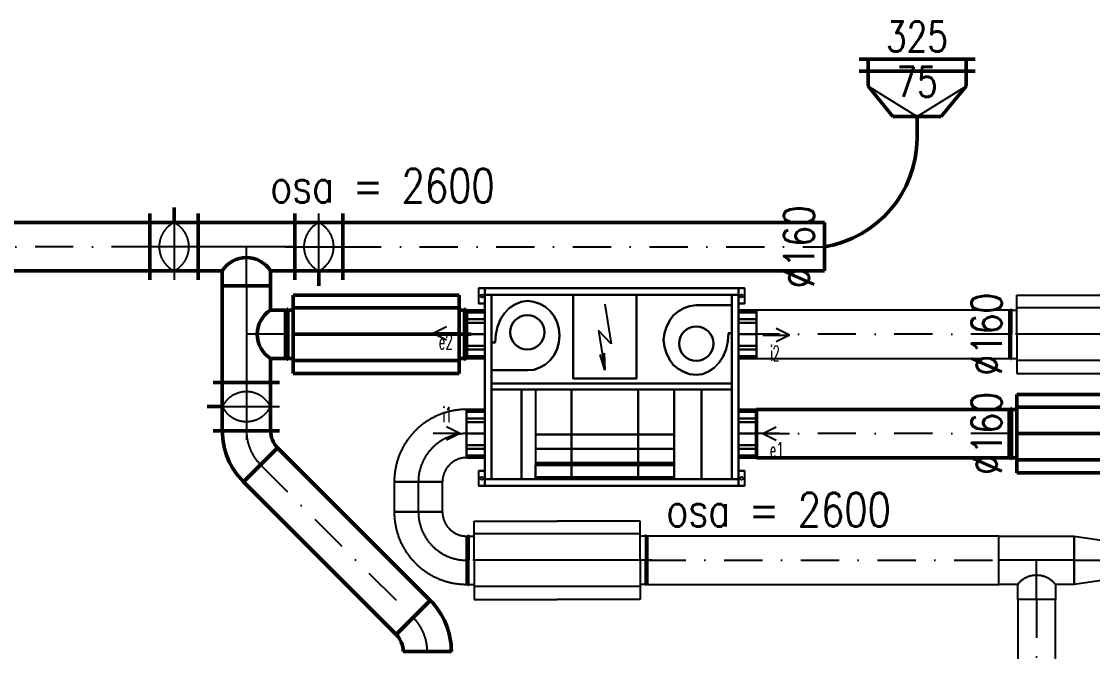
# Model space of a CAD drawing. Header units: millimetres. Extents: x -5302 to 21798, y 61486 to 66330.
# Drawn here: x 15805 to 19357, y 63936 to 66026 of the extents above; entities that cross this region are included whole.
import ezdxf
from ezdxf.enums import TextEntityAlignment as Align

# ---------------------------------------------------------------- set-up
doc = ezdxf.new("R2010")
doc.units = ezdxf.units.MM
doc.header["$LTSCALE"] = 10
for name, pattern in [('_aa', [1.4, 0.5, -0.2, 0.5, -0.2]), ('DASHDOT', [25.4, 12.7, -6.35, 0, -6.35]), ('DASHED', [19.05, 12.7, -6.35]), ('KOLEJE', [0])]:
    doc.linetypes.add(name, pattern=pattern)
doc.layers.get('0').update_dxf_attribs({"color": 3})
for name, color, linetype in [('POPISY', 3, 'Continuous'), ('PRIPOJOVACI_HRDLA', 3, 'Continuous'), ('V-objekty-popis', 3, 'Continuous'), ('V-tvarovky-popis', 3, 'Continuous'), ('VLASTNI_ZARIZENI', 3, 'Continuous'), ('VZT_EXHAUST', 3, '_aa'), ('VZT_EXHAUST-popis', 3, 'Continuous')]:
    doc.layers.add(name, color=color, linetype=linetype)
for name, color, linetype, lineweight in [('V-flexo_osy', 3, 'KOLEJE', 50), ('V-objekty', 3, 'Continuous', 50), ('V-tvarovky', 3, 'Continuous', 50)]:
    doc.layers.add(name, color=color, linetype=linetype, lineweight=lineweight)
doc.styles.add('ROMANS', font='romans.shx', dxfattribs={"width": 0.8})
doc.styles.get("Standard").update_dxf_attribs({"font": 'simplex.shx', "width": 0.8})
doc.linetypes.add('KOLEJE_2', pattern='A,2,[141,CADKON.SHX,S=3,R=0,X=0,Y=0],1.5', length=3.5)

# ---------------------------------------------------------------- blocks, each defined once
blk = doc.blocks.new('*U77', base_point=(104.3, 32.6))
at = {"color": 0, "linetype": 'ByBlock', "lineweight": -2, "ltscale": 2000}
for p, q in [((129.3, 162.6), (404.3, 162.6)), ((129.3, 32.6), (129.3, 162.6)), ((679.3, 162.6), (404.3, 162.6)), ((679.3, 32.6), (679.3, 162.6)), ((104.3, 32.6), (104.3, 112.6)), ((104.3, 112.6), (129.3, 112.6)), ((109.3, 32.6), (109.3, 115.4)), ((109.3, 115.4), (111.5, 115.4)), ((111.5, 115.4), (111.5, 32.6)), ((704.3, 112.6), (679.3, 112.6)), ((697.1, 115.4), (697.1, 32.6)), ((699.3, 115.4), (697.1, 115.4)), ((699.3, 32.6), (699.3, 115.4)), ((704.3, 32.6), (704.3, 112.6)), ((104.3, 32.6), (104.3, -47.4)), ((109.3, 32.6), (109.3, -50.2)), ((111.5, -50.2), (111.5, 32.6)), ((129.3, 32.6), (129.3, -97.4)), ((679.3, 32.6), (679.3, -97.4)), ((697.1, -50.2), (697.1, 32.6)), ((699.3, 32.6), (699.3, -50.2)), ((704.3, 32.6), (704.3, -47.4)), ((104.3, -47.4), (129.3, -47.4)), ((109.3, -50.2), (111.5, -50.2)), ((704.3, -47.4), (679.3, -47.4)), ((699.3, -50.2), (697.1, -50.2)), ((129.3, -97.4), (404.3, -97.4)), ((679.3, -97.4), (404.3, -97.4))]:
    blk.add_line(p, q, dxfattribs=at)
at = {"color": 56, "linetype": 'DASHED', "ltscale": 6000}
for p, q in [((129, 120), (679, 120)), ((129, -54.8), (679, -54.8))]:
    blk.add_line(p, q, dxfattribs=at)
at = {"color": 63, "linetype": 'DASHDOT', "ltscale": 6000}
blk.add_line((88.6, 32.6), (683.2, 32.6), dxfattribs=at)
at = {"color": 52, "linetype": 'ByBlock', "ltscale": 2000}
blk.add_point((129.3, 32.6), dxfattribs=at)
blk = doc.blocks.new('*U106', base_point=(125, 0))
at = {"color": 0, "linetype": 'ByBlock', "lineweight": -2, "ltscale": 2000}
for p, q in [((-62.5, 130), (62.5, 130)), ((-62.5, 80), (-62.5, 130)), ((62.5, 130), (62.5, 80)), ((-125, 80), (-62.5, 80)), ((-125, 80), (-125, -80)), ((62.5, 80), (125, 80)), ((125, 80), (125, -80)), ((125, -80), (-125, -80))]:
    blk.add_line(p, q, dxfattribs=at)
at = {"color": 2, "linetype": 'DASHDOT', "lineweight": 25, "ltscale": 2000}
for p, q in [((0, 130), (0, 0)), ((-125, 0), (125, 0))]:
    blk.add_line(p, q, dxfattribs=at)
at = {"color": 0, "linetype": 'ByBlock', "lineweight": -2, "ltscale": 2000}
blk.add_arc((0, 130), 80, 218.6598, 321.3402, dxfattribs=at)
blk = doc.blocks.new('*U107')
at = {"color": 0, "linetype": 'ByBlock', "lineweight": -2, "ltscale": 2000}
for p, q in [((0, 80), (120, 62.5)), ((0, 80), (0, -80)), ((0, 80), (0, 80)), ((120, 62.5), (120, -62.5)), ((120, 62.5), (120, 62.5)), ((120, -62.5), (0, -80)), ((120, -62.5), (120, -62.5)), ((0, -80), (0, -80))]:
    blk.add_line(p, q, dxfattribs=at)
at = {"color": 2, "linetype": 'DASHDOT', "lineweight": 25, "ltscale": 2000}
blk.add_line((0, 0), (120, 0), dxfattribs=at)
blk = doc.blocks.new('*U204', base_point=(162.5, 40))
at = {"color": 0, "linetype": 'ByBlock', "lineweight": -2, "ltscale": 2000}
for points in [[(0, 0), (325, 0), (325, 40), (0, 40), (0, 0)], [(0, 0), (-30, 0)], [(325, 0), (355, 0)]]:
    blk.add_lwpolyline(points, dxfattribs=at)
blk = doc.blocks.new('*U205')
at = {"color": 0, "linetype": 'ByBlock', "lineweight": -2, "ltscale": 2000}
for p, q in [((0, 162.5), (0, 192.5)), ((50, 162.5), (0, 162.5)), ((0, 162.5), (0, 162.5)), ((0, 162.5), (0, -162.5)), ((50, 162.5), (150, 80)), ((150, 80), (150, 80)), ((150, 80), (150, -80)), ((150, 80), (150, 80)), ((150, -80), (50, -162.5)), ((150, -80), (150, -80)), ((150, -80), (150, -80)), ((50, -162.5), (0, -162.5)), ((0, -162.5), (0, -192.5)), ((0, -162.5), (0, -162.5))]:
    blk.add_line(p, q, dxfattribs=at)
at = {"color": 2, "linetype": 'DASHDOT', "lineweight": 25, "ltscale": 2000}
for p, q in [((50, 162.5), (150, 0)), ((150, 0), (50, -162.5))]:
    blk.add_line(p, q, dxfattribs=at)
blk = doc.blocks.new('DUPLEX 170 EC5')
at = {"layer": 'PRIPOJOVACI_HRDLA'}
for p, q in [((38614.2, 8782.6), (38614.2, 8782.6)), ((39515.6, 8782.6), (39515.6, 8782.6)), ((38443.6, 8705.7), (38487.6, 8727.7)), ((38531.6, 8705.7), (38443.6, 8705.7)), ((38443.6, 8705.7), (38487.6, 8683.7)), ((39624.6, 8699.8), (39580.6, 8721.8)), ((39536.6, 8699.8), (39624.6, 8699.8)), ((39624.6, 8699.8), (39580.6, 8677.8)), ((38614.2, 8453.3), (38614.2, 8453.3)), ((39515.6, 8453.3), (39515.6, 8453.3)), ((38531.6, 8373.1), (38487.6, 8395.1)), ((39536.6, 8373.3), (39580.6, 8395.3)), ((38531.6, 8373.1), (38443.6, 8373.1)), ((38531.6, 8373.1), (38487.6, 8351.1)), ((39536.6, 8373.3), (39624.6, 8373.3)), ((39536.6, 8373.3), (39580.6, 8351.3))]:
    blk.add_line(p, q, dxfattribs=at)
for points in [[(38614.2, 8774.6), (38614.2, 8782.6), (38554.2, 8782.6), (38554.2, 8774.6)], [(38614.2, 8782.6), (38614.2, 8774.6), (38554.2, 8774.6), (38554.2, 8782.6)], [(38614.2, 8752.6), (38614.2, 8774.6), (38554.2, 8774.6), (38554.2, 8752.6)], [(38614.2, 8774.6), (38614.2, 8752.6), (38554.2, 8752.6), (38554.2, 8774.6)], [(39515.6, 8774.6), (39515.6, 8782.6), (39455.6, 8782.6), (39455.6, 8774.6)], [(39515.6, 8782.6), (39515.6, 8774.6), (39455.6, 8774.6), (39455.6, 8782.6)], [(39515.6, 8752.6), (39515.6, 8774.6), (39455.6, 8774.6), (39455.6, 8752.6)], [(39515.6, 8774.6), (39515.6, 8752.6), (39455.6, 8752.6), (39455.6, 8774.6)], [(38614.2, 8740.6), (38614.2, 8752.6), (38554.2, 8752.6), (38554.2, 8740.6)], [(38614.2, 8752.6), (38614.2, 8740.6), (38554.2, 8740.6), (38554.2, 8752.6)], [(38614.2, 8702.6), (38614.2, 8740.6), (38554.2, 8740.6), (38554.2, 8702.6)], [(38614.2, 8740.6), (38614.2, 8702.6), (38554.2, 8702.6), (38554.2, 8740.6)], [(39515.6, 8740.6), (39515.6, 8752.6), (39455.6, 8752.6), (39455.6, 8740.6)], [(39515.6, 8752.6), (39515.6, 8740.6), (39455.6, 8740.6), (39455.6, 8752.6)], [(39515.6, 8702.6), (39515.6, 8740.6), (39455.6, 8740.6), (39455.6, 8702.6)], [(39515.6, 8740.6), (39515.6, 8702.6), (39455.6, 8702.6), (39455.6, 8740.6)], [(38614.2, 8663.6), (38614.2, 8702.6), (38554.2, 8702.6), (38554.2, 8663.6)], [(38614.2, 8702.6), (38614.2, 8663.6), (38554.2, 8663.6), (38554.2, 8702.6)], [(39515.6, 8663.6), (39515.6, 8702.6), (39455.6, 8702.6), (39455.6, 8663.6)], [(39515.6, 8702.6), (39515.6, 8663.6), (39455.6, 8663.6), (39455.6, 8702.6)], [(38614.2, 8651.6), (38614.2, 8663.6), (38554.2, 8663.6), (38554.2, 8651.6)], [(38614.2, 8663.6), (38614.2, 8651.6), (38554.2, 8651.6), (38554.2, 8663.6)], [(38614.2, 8629.6), (38614.2, 8651.6), (38554.2, 8651.6), (38554.2, 8629.6)], [(38614.2, 8651.6), (38614.2, 8629.6), (38554.2, 8629.6), (38554.2, 8651.6)], [(39515.6, 8651.6), (39515.6, 8663.6), (39455.6, 8663.6), (39455.6, 8651.6)], [(39515.6, 8663.6), (39515.6, 8651.6), (39455.6, 8651.6), (39455.6, 8663.6)], [(39515.6, 8629.6), (39515.6, 8651.6), (39455.6, 8651.6), (39455.6, 8629.6)], [(39515.6, 8651.6), (39515.6, 8629.6), (39455.6, 8629.6), (39455.6, 8651.6)], [(38614.2, 8622.6), (38614.2, 8629.6), (38554.2, 8629.6), (38554.2, 8622.6)], [(38614.2, 8629.6), (38614.2, 8622.6), (38554.2, 8622.6), (38554.2, 8629.6)], [(39515.6, 8622.6), (39515.6, 8629.6), (39455.6, 8629.6), (39455.6, 8622.6)], [(39515.6, 8629.6), (39515.6, 8622.6), (39455.6, 8622.6), (39455.6, 8629.6)], [(38614.2, 8445.3), (38614.2, 8453.3), (38554.2, 8453.3), (38554.2, 8445.3)], [(38614.2, 8453.3), (38614.2, 8445.3), (38554.2, 8445.3), (38554.2, 8453.3)], [(38614.2, 8423.3), (38614.2, 8445.3), (38554.2, 8445.3), (38554.2, 8423.3)], [(38614.2, 8445.3), (38614.2, 8423.3), (38554.2, 8423.3), (38554.2, 8445.3)], [(38614.2, 8411.3), (38614.2, 8423.3), (38554.2, 8423.3), (38554.2, 8411.3)], [(38614.2, 8423.3), (38614.2, 8411.3), (38554.2, 8411.3), (38554.2, 8423.3)], [(39515.6, 8445.3), (39515.6, 8453.3), (39455.6, 8453.3), (39455.6, 8445.3)], [(39515.6, 8453.3), (39515.6, 8445.3), (39455.6, 8445.3), (39455.6, 8453.3)], [(39515.6, 8423.3), (39515.6, 8445.3), (39455.6, 8445.3), (39455.6, 8423.3)], [(39515.6, 8445.3), (39515.6, 8423.3), (39455.6, 8423.3), (39455.6, 8445.3)], [(39515.6, 8411.3), (39515.6, 8423.3), (39455.6, 8423.3), (39455.6, 8411.3)], [(39515.6, 8423.3), (39515.6, 8411.3), (39455.6, 8411.3), (39455.6, 8423.3)], [(38614.2, 8373.3), (38614.2, 8411.3), (38554.2, 8411.3), (38554.2, 8373.3)], [(38614.2, 8411.3), (38614.2, 8373.3), (38554.2, 8373.3), (38554.2, 8411.3)], [(39515.6, 8373.3), (39515.6, 8411.3), (39455.6, 8411.3), (39455.6, 8373.3)], [(39515.6, 8411.3), (39515.6, 8373.3), (39455.6, 8373.3), (39455.6, 8411.3)], [(38614.2, 8334.3), (38614.2, 8373.3), (38554.2, 8373.3), (38554.2, 8334.3)], [(38614.2, 8373.3), (38614.2, 8334.3), (38554.2, 8334.3), (38554.2, 8373.3)], [(39515.6, 8334.3), (39515.6, 8373.3), (39455.6, 8373.3), (39455.6, 8334.3)], [(39515.6, 8373.3), (39515.6, 8334.3), (39455.6, 8334.3), (39455.6, 8373.3)], [(38614.2, 8322.3), (38614.2, 8334.3), (38554.2, 8334.3), (38554.2, 8322.3)], [(38614.2, 8334.3), (38614.2, 8322.3), (38554.2, 8322.3), (38554.2, 8334.3)], [(38614.2, 8300.3), (38614.2, 8322.3), (38554.2, 8322.3), (38554.2, 8300.3)], [(38614.2, 8322.3), (38614.2, 8300.3), (38554.2, 8300.3), (38554.2, 8322.3)], [(39515.6, 8322.3), (39515.6, 8334.3), (39455.6, 8334.3), (39455.6, 8322.3)], [(39515.6, 8334.3), (39515.6, 8322.3), (39455.6, 8322.3), (39455.6, 8334.3)], [(39515.6, 8300.3), (39515.6, 8322.3), (39455.6, 8322.3), (39455.6, 8300.3)], [(39515.6, 8322.3), (39515.6, 8300.3), (39455.6, 8300.3), (39455.6, 8322.3)], [(38614.2, 8293.3), (38614.2, 8300.3), (38554.2, 8300.3), (38554.2, 8293.3)], [(38614.2, 8300.3), (38614.2, 8293.3), (38554.2, 8293.3), (38554.2, 8300.3)], [(39515.6, 8293.3), (39515.6, 8300.3), (39455.6, 8300.3), (39455.6, 8293.3)], [(39515.6, 8300.3), (39515.6, 8293.3), (39455.6, 8293.3), (39455.6, 8300.3)]]:
    blk.add_3dface(points, dxfattribs=at)
at = {"layer": 'VLASTNI_ZARIZENI'}
for p, q in [((39012.6, 8802.5), (39033.6, 8670.5)), ((39033.6, 8670.5), (38991.6, 8714.5)), ((38991.6, 8714.5), (39012.6, 8583.5)), ((39012.6, 8583.5), (38996.6, 8635.5)), ((39010.6, 8639.5), (39012.6, 8583.5))]:
    blk.add_line(p, q, dxfattribs=at)
for centre, radius in [((38604.6, 8829.8), 5), ((39465.6, 8829.8), 5), ((38755.6, 8709.1), 57), ((39315.6, 8671.5), 57), ((38604.6, 8224.8), 5), ((39465.6, 8224.8), 5)]:
    blk.add_circle(centre, radius, dxfattribs=at)
at = {"layer": 'VLASTNI_ZARIZENI', "extrusion": (0, 0, -1)}
for centre in [(-38755.6, 8709.1), (-39315.6, 8671.5)]:
    blk.add_circle(centre, 57, dxfattribs=at)
at = {"layer": 'VLASTNI_ZARIZENI'}
for points in [[(38614.6, 8854.8), (38614.6, 8804.8), (38594.6, 8804.8), (38594.6, 8854.8)], [(38614.6, 8854.8), (38614.6, 8832.8), (39455.6, 8832.8), (39455.6, 8854.8)], [(38614.6, 8854.8), (38614.6, 8832.8), (39455.6, 8832.8), (39455.6, 8854.8)], [(38614.6, 8832.8), (38614.6, 8854.8), (38614.6, 8854.8), (38614.6, 8832.8)], [(39455.6, 8854.8), (38614.6, 8854.8), (38614.6, 8854.8), (39455.6, 8854.8)], [(38614.6, 8804.8), (38614.6, 8804.8), (38614.6, 8854.8)], [(39455.6, 8854.8), (39455.6, 8832.8), (39455.6, 8832.8), (39455.6, 8854.8)], [(39455.6, 8804.8), (39455.6, 8854.8), (39475.6, 8854.8), (39475.6, 8804.8)], [(39455.6, 8854.8), (39455.6, 8854.8), (39455.6, 8804.8)], [(39455.6, 8832.8), (38614.6, 8832.8), (38614.6, 8832.8), (39455.6, 8832.8)], [(38636.6, 8221.8), (38636.6, 8832.8), (38614.6, 8832.8), (38614.6, 8221.8)], [(38636.6, 8221.8), (38636.6, 8832.8), (38614.6, 8832.8), (38614.6, 8221.8)], [(38614.6, 8221.8), (38614.6, 8832.8), (38614.6, 8832.8), (38614.6, 8221.8)], [(38614.6, 8832.8), (38636.6, 8832.8), (38636.6, 8832.8), (38614.6, 8832.8)], [(38636.6, 8832.8), (38636.6, 8221.8), (38636.6, 8221.8), (38636.6, 8832.8)], [(38636.6, 8221.8), (38636.6, 8832.8), (39433.6, 8832.8), (39433.6, 8221.8)], [(38734.6, 8810.1), (38714.6, 8801.1), (38714.6, 8801.1), (38734.6, 8810.1)], [(38755.6, 8813.1), (38734.6, 8810.1), (38734.6, 8810.1), (38755.6, 8813.1)], [(38777.6, 8810.1), (38755.6, 8813.1), (38755.6, 8813.1), (38777.6, 8810.1)], [(38796.6, 8803.1), (38777.6, 8810.1), (38777.6, 8810.1), (38796.6, 8803.1)], [(38907.6, 8555.7), (38907.6, 8832.8), (39117.6, 8832.8), (39117.6, 8555.7)], [(38907.6, 8555.7), (38907.6, 8832.8), (39117.6, 8832.8), (39117.6, 8555.7)], [(38907.6, 8832.8), (38907.6, 8555.7), (38907.6, 8555.7), (38907.6, 8832.8)], [(39117.6, 8832.8), (38907.6, 8832.8), (38907.6, 8832.8), (39117.6, 8832.8)], [(39117.6, 8555.7), (39117.6, 8832.8), (39117.6, 8832.8), (39117.6, 8555.7)], [(39433.6, 8221.8), (39433.6, 8832.8), (39455.6, 8832.8), (39455.6, 8221.8)], [(39433.6, 8221.8), (39433.6, 8832.8), (39455.6, 8832.8), (39455.6, 8221.8)], [(39433.6, 8832.8), (39433.6, 8221.8), (39433.6, 8221.8), (39433.6, 8832.8)], [(39455.6, 8832.8), (39433.6, 8832.8), (39433.6, 8832.8), (39455.6, 8832.8)], [(39455.6, 8221.8), (39455.6, 8832.8), (39455.6, 8832.8), (39455.6, 8221.8)], [(38695.6, 8789.1), (38679.6, 8772.1), (38679.6, 8772.1), (38695.6, 8789.1)], [(38714.6, 8801.1), (38695.6, 8789.1), (38695.6, 8789.1), (38714.6, 8801.1)], [(38815.6, 8793.1), (38796.6, 8803.1), (38796.6, 8803.1), (38815.6, 8793.1)], [(38831.6, 8779.1), (38815.6, 8793.1), (38815.6, 8793.1), (38831.6, 8779.1)], [(38844.6, 8762.1), (38831.6, 8779.1), (38831.6, 8779.1), (38844.6, 8762.1)], [(39255.6, 8778.5), (39239.6, 8764.5), (39239.6, 8764.5), (39255.6, 8778.5)], [(39274.6, 8788.5), (39255.6, 8778.5), (39255.6, 8778.5), (39274.6, 8788.5)], [(39293.6, 8795.5), (39274.6, 8788.5), (39274.6, 8788.5), (39293.6, 8795.5)], [(39315.6, 8798.5), (39293.6, 8795.5), (39293.6, 8795.5), (39315.6, 8798.5)], [(39433.6, 8798.5), (39315.6, 8798.5), (39315.6, 8798.5), (39433.6, 8798.5)], [(38666.6, 8752.1), (38656.6, 8727.1), (38656.6, 8727.1), (38666.6, 8752.1)], [(38679.6, 8772.1), (38666.6, 8752.1), (38666.6, 8752.1), (38679.6, 8772.1)], [(38854.6, 8741.1), (38844.6, 8762.1), (38844.6, 8762.1), (38854.6, 8741.1)], [(38860.6, 8721.1), (38854.6, 8741.1), (38854.6, 8741.1), (38860.6, 8721.1)], [(39226.6, 8747.5), (39216.6, 8726.5), (39216.6, 8726.5), (39226.6, 8747.5)], [(39239.6, 8764.5), (39226.6, 8747.5), (39226.6, 8747.5), (39239.6, 8764.5)], [(38650.6, 8702.1), (38648.6, 8675.1), (38648.6, 8675.1), (38650.6, 8702.1)], [(38656.6, 8727.1), (38650.6, 8702.1), (38650.6, 8702.1), (38656.6, 8727.1)], [(38862.6, 8698.1), (38860.6, 8721.1), (38860.6, 8721.1), (38862.6, 8698.1)], [(39210.6, 8706.5), (39207.6, 8683.5), (39207.6, 8683.5), (39210.6, 8706.5)], [(39216.6, 8726.5), (39210.6, 8706.5), (39210.6, 8706.5), (39216.6, 8726.5)], [(39420.6, 8678.5), (39422.6, 8706.5), (39422.6, 8706.5), (39420.6, 8678.5)], [(39422.6, 8706.5), (39433.6, 8706.5), (39433.6, 8706.5), (39422.6, 8706.5)], [(39422.6, 8706.5), (39422.6, 8706.5), (39422.6, 8706.5)], [(38648.6, 8675.1), (38636.6, 8675.1), (38636.6, 8675.1), (38648.6, 8675.1)], [(38648.6, 8675.1), (38648.6, 8675.1), (38648.6, 8675.1)], [(38854.6, 8654.1), (38860.6, 8675.1), (38860.6, 8675.1), (38854.6, 8654.1)], [(38860.6, 8675.1), (38862.6, 8698.1), (38862.6, 8698.1), (38860.6, 8675.1)], [(39207.6, 8683.5), (39210.6, 8660.5), (39210.6, 8660.5), (39207.6, 8683.5)], [(39414.6, 8653.5), (39420.6, 8678.5), (39420.6, 8678.5), (39414.6, 8653.5)], [(38831.6, 8616.1), (38844.6, 8633.1), (38844.6, 8633.1), (38831.6, 8616.1)], [(38844.6, 8633.1), (38854.6, 8654.1), (38854.6, 8654.1), (38844.6, 8633.1)], [(39210.6, 8660.5), (39216.6, 8639.5), (39216.6, 8639.5), (39210.6, 8660.5)], [(39216.6, 8639.5), (39226.6, 8618.5), (39226.6, 8618.5), (39216.6, 8639.5)], [(39404.6, 8628.5), (39414.6, 8653.5), (39414.6, 8653.5), (39404.6, 8628.5)], [(38796.6, 8592.1), (38815.6, 8602.1), (38815.6, 8602.1), (38796.6, 8592.1)], [(38815.6, 8602.1), (38831.6, 8616.1), (38831.6, 8616.1), (38815.6, 8602.1)], [(39226.6, 8618.5), (39239.6, 8601.5), (39239.6, 8601.5), (39226.6, 8618.5)], [(39239.6, 8601.5), (39255.6, 8587.5), (39255.6, 8587.5), (39239.6, 8601.5)], [(39375.6, 8591.5), (39391.6, 8608.5), (39391.6, 8608.5), (39375.6, 8591.5)], [(39391.6, 8608.5), (39404.6, 8628.5), (39404.6, 8628.5), (39391.6, 8608.5)], [(38636.6, 8583.1), (38755.6, 8583.1), (38755.6, 8583.1), (38636.6, 8583.1)], [(38755.6, 8583.1), (38777.6, 8585.1), (38777.6, 8585.1), (38755.6, 8583.1)], [(38777.6, 8585.1), (38796.6, 8592.1), (38796.6, 8592.1), (38777.6, 8585.1)], [(39255.6, 8587.5), (39274.6, 8577.5), (39274.6, 8577.5), (39255.6, 8587.5)], [(39274.6, 8577.5), (39293.6, 8570.5), (39293.6, 8570.5), (39274.6, 8577.5)], [(39293.6, 8570.5), (39315.6, 8568.5), (39315.6, 8568.5), (39293.6, 8570.5)], [(39315.6, 8568.5), (39336.6, 8570.5), (39336.6, 8570.5), (39315.6, 8568.5)], [(39336.6, 8570.5), (39356.6, 8579.5), (39356.6, 8579.5), (39336.6, 8570.5)], [(39356.6, 8579.5), (39375.6, 8591.5), (39375.6, 8591.5), (39356.6, 8579.5)], [(38636.6, 8519.3), (38636.6, 8539.3), (39433.6, 8539.3), (39433.6, 8519.3)], [(38636.6, 8519.3), (38636.6, 8539.3), (39433.6, 8539.3), (39433.6, 8519.3)], [(38636.6, 8539.3), (38636.6, 8519.3), (38636.6, 8519.3), (38636.6, 8539.3)], [(39433.6, 8539.3), (38636.6, 8539.3), (38636.6, 8539.3), (39433.6, 8539.3)], [(39117.6, 8555.7), (38907.6, 8555.7), (38907.6, 8555.7), (39117.6, 8555.7)], [(39433.6, 8519.3), (39433.6, 8539.3), (39433.6, 8539.3), (39433.6, 8519.3)], [(38736.6, 8221.8), (38736.6, 8519.3), (38636.6, 8519.3), (38636.6, 8221.8)], [(38736.6, 8221.8), (38736.6, 8519.3), (38636.6, 8519.3), (38636.6, 8221.8)], [(38636.6, 8221.8), (38636.6, 8519.3), (38636.6, 8519.3), (38636.6, 8221.8)], [(38636.6, 8519.3), (38736.6, 8519.3), (38736.6, 8519.3), (38636.6, 8519.3)], [(39433.6, 8519.3), (38636.6, 8519.3), (38636.6, 8519.3), (39433.6, 8519.3)], [(38736.6, 8519.3), (38736.6, 8221.8), (38736.6, 8221.8), (38736.6, 8519.3)], [(38902.6, 8519.3), (38782.6, 8519.3), (38782.6, 8369.8), (38902.6, 8369.8)], [(39123.6, 8519.3), (38902.6, 8519.3), (38902.6, 8369.8), (39123.6, 8369.8)], [(39242.6, 8519.3), (39123.6, 8519.3), (39123.6, 8369.8), (39242.6, 8369.8)], [(39242.6, 8519.3), (39242.6, 8519.3), (39242.6, 8369.8)], [(39333.6, 8221.8), (39333.6, 8519.3), (39433.6, 8519.3), (39433.6, 8221.8)], [(39333.6, 8221.8), (39333.6, 8519.3), (39433.6, 8519.3), (39433.6, 8221.8)], [(39333.6, 8519.3), (39333.6, 8221.8), (39333.6, 8221.8), (39333.6, 8519.3)], [(39433.6, 8519.3), (39333.6, 8519.3), (39333.6, 8519.3), (39433.6, 8519.3)], [(39433.6, 8221.8), (39433.6, 8519.3), (39433.6, 8519.3), (39433.6, 8221.8)], [(38902.6, 8369.8), (38782.6, 8369.8), (38782.6, 8322.8), (38902.6, 8322.8)], [(39123.6, 8369.8), (38902.6, 8369.8), (38902.6, 8322.8), (39123.6, 8322.8)], [(39242.6, 8369.8), (39123.6, 8369.8), (39123.6, 8322.8), (39242.6, 8322.8)], [(39242.6, 8369.8), (39242.6, 8369.8), (39242.6, 8322.8)], [(38902.6, 8322.8), (38782.6, 8322.8), (38782.6, 8275.8), (38902.6, 8275.8)], [(39123.6, 8322.8), (38902.6, 8322.8), (38902.6, 8275.8), (39123.6, 8275.8)], [(39242.6, 8322.8), (39123.6, 8322.8), (39123.6, 8275.8), (39242.6, 8275.8)], [(39242.6, 8322.8), (39242.6, 8322.8), (39242.6, 8275.8)], [(38614.6, 8249.8), (38614.6, 8199.8), (38594.6, 8199.8), (38594.6, 8249.8)], [(38614.6, 8199.8), (38614.6, 8199.8), (38614.6, 8249.8)], [(38902.6, 8275.8), (38782.6, 8275.8), (38782.6, 8228.8), (38902.6, 8228.8)], [(38902.6, 8268.8), (38782.6, 8268.8), (38782.6, 8221.8), (38902.6, 8221.8)], [(38902.6, 8221.8), (38782.6, 8221.8), (38782.6, 8268.8), (38902.6, 8268.8)], [(39123.6, 8275.8), (38902.6, 8275.8), (38902.6, 8228.8), (39123.6, 8228.8)], [(39123.6, 8268.8), (38902.6, 8268.8), (38902.6, 8221.8), (39123.6, 8221.8)], [(39123.6, 8221.8), (38902.6, 8221.8), (38902.6, 8268.8), (39123.6, 8268.8)], [(39242.6, 8275.8), (39123.6, 8275.8), (39123.6, 8228.8), (39242.6, 8228.8)], [(39242.6, 8268.8), (39123.6, 8268.8), (39123.6, 8221.8), (39242.6, 8221.8)], [(39242.6, 8221.8), (39123.6, 8221.8), (39123.6, 8268.8), (39242.6, 8268.8)], [(39242.6, 8275.8), (39242.6, 8275.8), (39242.6, 8228.8)], [(39242.6, 8268.8), (39242.6, 8268.8), (39242.6, 8221.8)], [(39242.6, 8221.8), (39242.6, 8221.8), (39242.6, 8268.8)], [(39455.6, 8199.8), (39455.6, 8249.8), (39475.6, 8249.8), (39475.6, 8199.8)], [(39455.6, 8249.8), (39455.6, 8249.8), (39455.6, 8199.8)], [(38614.6, 8199.8), (38614.6, 8221.8), (39455.6, 8221.8), (39455.6, 8199.8)], [(38614.6, 8199.8), (38614.6, 8221.8), (39455.6, 8221.8), (39455.6, 8199.8)], [(38614.6, 8221.8), (38614.6, 8199.8), (38614.6, 8199.8), (38614.6, 8221.8)], [(39455.6, 8221.8), (38614.6, 8221.8), (38614.6, 8221.8), (39455.6, 8221.8)], [(38614.6, 8221.8), (38636.6, 8221.8), (38636.6, 8221.8), (38614.6, 8221.8)], [(38636.6, 8221.8), (38736.6, 8221.8), (38736.6, 8221.8), (38636.6, 8221.8)], [(39433.6, 8221.8), (39333.6, 8221.8), (39333.6, 8221.8), (39433.6, 8221.8)], [(39455.6, 8221.8), (39433.6, 8221.8), (39433.6, 8221.8), (39455.6, 8221.8)], [(39455.6, 8199.8), (39455.6, 8221.8), (39455.6, 8221.8), (39455.6, 8199.8)], [(39455.6, 8199.8), (38614.6, 8199.8), (38614.6, 8199.8), (39455.6, 8199.8)]]:
    blk.add_3dface(points, dxfattribs=at)
for points, invisible_edges in [([(38614.6, 8854.8), (38614.6, 8854.8), (38594.6, 8854.8), (38609.6, 8854.8)], 9), ([(38614.6, 8854.8), (38614.6, 8854.8), (38614.6, 8854.8), (38609.6, 8854.8)], 5), ([(39455.6, 8854.8), (39455.6, 8854.8), (39475.6, 8854.8), (39460.6, 8854.8)], 9), ([(39455.6, 8854.8), (39455.6, 8854.8), (39455.6, 8854.8), (39460.6, 8854.8)], 5), ([(38755.6, 8813.1), (38755.6, 8813.1), (38777.6, 8810.1), (38648.6, 8675.1)], 13), ([(38734.6, 8810.1), (38734.6, 8810.1), (38755.6, 8813.1), (38648.6, 8675.1)], 13), ([(38777.6, 8810.1), (38777.6, 8810.1), (38796.6, 8803.1), (38648.6, 8675.1)], 13), ([(38714.6, 8801.1), (38714.6, 8801.1), (38734.6, 8810.1), (38648.6, 8675.1)], 13), ([(38614.6, 8804.8), (38614.6, 8804.8), (38594.6, 8804.8), (38609.6, 8804.8)], 9), ([(38614.6, 8804.8), (38614.6, 8804.8), (38614.6, 8804.8), (38609.6, 8804.8)], 5), ([(38796.6, 8803.1), (38796.6, 8803.1), (38815.6, 8793.1), (38648.6, 8675.1)], 13), ([(38695.6, 8789.1), (38695.6, 8789.1), (38714.6, 8801.1), (38648.6, 8675.1)], 13), ([(38815.6, 8793.1), (38815.6, 8793.1), (38831.6, 8779.1), (38648.6, 8675.1)], 13), ([(38679.6, 8772.1), (38679.6, 8772.1), (38695.6, 8789.1), (38648.6, 8675.1)], 13), ([(38831.6, 8779.1), (38831.6, 8779.1), (38844.6, 8762.1), (38648.6, 8675.1)], 13), ([(39239.6, 8764.5), (39239.6, 8764.5), (39255.6, 8778.5), (39422.6, 8706.5)], 13), ([(39255.6, 8778.5), (39255.6, 8778.5), (39274.6, 8788.5), (39422.6, 8706.5)], 13), ([(39274.6, 8788.5), (39274.6, 8788.5), (39293.6, 8795.5), (39422.6, 8706.5)], 13), ([(39293.6, 8795.5), (39293.6, 8795.5), (39315.6, 8798.5), (39422.6, 8706.5)], 13), ([(39315.6, 8798.5), (39315.6, 8798.5), (39433.6, 8798.5), (39422.6, 8706.5)], 13), ([(39433.6, 8798.5), (39433.6, 8798.5), (39433.6, 8706.5), (39422.6, 8706.5)], 9), ([(39455.6, 8804.8), (39455.6, 8804.8), (39475.6, 8804.8), (39460.6, 8804.8)], 9), ([(39455.6, 8804.8), (39455.6, 8804.8), (39455.6, 8804.8), (39460.6, 8804.8)], 5), ([(38666.6, 8752.1), (38666.6, 8752.1), (38679.6, 8772.1), (38648.6, 8675.1)], 13), ([(38844.6, 8762.1), (38844.6, 8762.1), (38854.6, 8741.1), (38648.6, 8675.1)], 13), ([(38656.6, 8727.1), (38656.6, 8727.1), (38666.6, 8752.1), (38648.6, 8675.1)], 13), ([(38854.6, 8741.1), (38854.6, 8741.1), (38860.6, 8721.1), (38648.6, 8675.1)], 13), ([(39216.6, 8726.5), (39216.6, 8726.5), (39226.6, 8747.5), (39422.6, 8706.5)], 13), ([(39226.6, 8747.5), (39226.6, 8747.5), (39239.6, 8764.5), (39422.6, 8706.5)], 13), ([(38650.6, 8702.1), (38650.6, 8702.1), (38656.6, 8727.1), (38648.6, 8675.1)], 13), ([(38860.6, 8721.1), (38860.6, 8721.1), (38862.6, 8698.1), (38648.6, 8675.1)], 13), ([(38648.6, 8675.1), (38648.6, 8675.1), (38650.6, 8702.1), (38648.6, 8675.1)], 5), ([(39207.6, 8683.5), (39207.6, 8683.5), (39210.6, 8706.5), (39422.6, 8706.5)], 13), ([(39210.6, 8660.5), (39210.6, 8660.5), (39207.6, 8683.5), (39422.6, 8706.5)], 13), ([(39216.6, 8639.5), (39216.6, 8639.5), (39210.6, 8660.5), (39422.6, 8706.5)], 13), ([(39226.6, 8618.5), (39226.6, 8618.5), (39216.6, 8639.5), (39422.6, 8706.5)], 13), ([(39239.6, 8601.5), (39239.6, 8601.5), (39226.6, 8618.5), (39422.6, 8706.5)], 13), ([(39255.6, 8587.5), (39255.6, 8587.5), (39239.6, 8601.5), (39422.6, 8706.5)], 13), ([(39274.6, 8577.5), (39274.6, 8577.5), (39255.6, 8587.5), (39422.6, 8706.5)], 13), ([(39293.6, 8570.5), (39293.6, 8570.5), (39274.6, 8577.5), (39422.6, 8706.5)], 13), ([(39315.6, 8568.5), (39315.6, 8568.5), (39293.6, 8570.5), (39422.6, 8706.5)], 13), ([(39336.6, 8570.5), (39336.6, 8570.5), (39315.6, 8568.5), (39422.6, 8706.5)], 13), ([(39356.6, 8579.5), (39356.6, 8579.5), (39336.6, 8570.5), (39422.6, 8706.5)], 13), ([(39375.6, 8591.5), (39375.6, 8591.5), (39356.6, 8579.5), (39422.6, 8706.5)], 13), ([(39391.6, 8608.5), (39391.6, 8608.5), (39375.6, 8591.5), (39422.6, 8706.5)], 13), ([(39404.6, 8628.5), (39404.6, 8628.5), (39391.6, 8608.5), (39422.6, 8706.5)], 13), ([(39414.6, 8653.5), (39414.6, 8653.5), (39404.6, 8628.5), (39422.6, 8706.5)], 13), ([(39420.6, 8678.5), (39420.6, 8678.5), (39414.6, 8653.5), (39422.6, 8706.5)], 13), ([(39422.6, 8706.5), (39422.6, 8706.5), (39420.6, 8678.5), (39422.6, 8706.5)], 5), ([(38636.6, 8583.1), (38636.6, 8583.1), (38636.6, 8675.1), (38648.6, 8675.1)], 9), ([(38755.6, 8583.1), (38755.6, 8583.1), (38636.6, 8583.1), (38648.6, 8675.1)], 13), ([(38862.6, 8698.1), (38862.6, 8698.1), (38860.6, 8675.1), (38648.6, 8675.1)], 13), ([(38777.6, 8585.1), (38777.6, 8585.1), (38755.6, 8583.1), (38648.6, 8675.1)], 13), ([(38796.6, 8592.1), (38796.6, 8592.1), (38777.6, 8585.1), (38648.6, 8675.1)], 13), ([(38815.6, 8602.1), (38815.6, 8602.1), (38796.6, 8592.1), (38648.6, 8675.1)], 13), ([(38831.6, 8616.1), (38831.6, 8616.1), (38815.6, 8602.1), (38648.6, 8675.1)], 13), ([(38844.6, 8633.1), (38844.6, 8633.1), (38831.6, 8616.1), (38648.6, 8675.1)], 13), ([(38854.6, 8654.1), (38854.6, 8654.1), (38844.6, 8633.1), (38648.6, 8675.1)], 13), ([(38860.6, 8675.1), (38860.6, 8675.1), (38854.6, 8654.1), (38648.6, 8675.1)], 13), ([(38902.6, 8519.3), (38902.6, 8519.3), (39123.6, 8519.3), (39242.6, 8519.3)], 13), ([(39123.6, 8519.3), (39123.6, 8519.3), (38902.6, 8519.3), (39242.6, 8519.3)], 5), ([(39123.6, 8519.3), (39123.6, 8519.3), (39242.6, 8519.3)], 9), ([(38782.6, 8369.8), (38782.6, 8369.8), (38902.6, 8369.8), (39242.6, 8369.8)], 13), ([(38782.6, 8369.8), (38782.6, 8369.8), (38782.6, 8369.8), (39242.6, 8369.8)], 13), ([(38902.6, 8369.8), (38902.6, 8369.8), (38782.6, 8369.8), (39242.6, 8369.8)], 13), ([(38782.6, 8369.8), (38782.6, 8369.8), (38902.6, 8369.8), (39242.6, 8369.8)], 13), ([(38782.6, 8369.8), (38782.6, 8369.8), (38782.6, 8369.8), (39242.6, 8369.8)], 13), ([(38902.6, 8369.8), (38902.6, 8369.8), (38782.6, 8369.8), (39242.6, 8369.8)], 13), ([(38902.6, 8369.8), (38902.6, 8369.8), (39123.6, 8369.8), (39242.6, 8369.8)], 13), ([(39123.6, 8369.8), (39123.6, 8369.8), (38902.6, 8369.8), (39242.6, 8369.8)], 5), ([(38902.6, 8369.8), (38902.6, 8369.8), (39123.6, 8369.8), (39242.6, 8369.8)], 13), ([(39123.6, 8369.8), (39123.6, 8369.8), (38902.6, 8369.8), (39242.6, 8369.8)], 5), ([(39123.6, 8369.8), (39123.6, 8369.8), (39242.6, 8369.8)], 9), ([(39123.6, 8369.8), (39123.6, 8369.8), (39242.6, 8369.8)], 9), ([(38782.6, 8322.8), (38782.6, 8322.8), (38902.6, 8322.8), (39242.6, 8322.8)], 13), ([(38782.6, 8322.8), (38782.6, 8322.8), (38782.6, 8322.8), (39242.6, 8322.8)], 13), ([(38902.6, 8322.8), (38902.6, 8322.8), (38782.6, 8322.8), (39242.6, 8322.8)], 13), ([(38782.6, 8322.8), (38782.6, 8322.8), (38902.6, 8322.8), (39242.6, 8322.8)], 13), ([(38782.6, 8322.8), (38782.6, 8322.8), (38782.6, 8322.8), (39242.6, 8322.8)], 13), ([(38902.6, 8322.8), (38902.6, 8322.8), (38782.6, 8322.8), (39242.6, 8322.8)], 13), ([(38902.6, 8322.8), (38902.6, 8322.8), (39123.6, 8322.8), (39242.6, 8322.8)], 13), ([(39123.6, 8322.8), (39123.6, 8322.8), (38902.6, 8322.8), (39242.6, 8322.8)], 5), ([(38902.6, 8322.8), (38902.6, 8322.8), (39123.6, 8322.8), (39242.6, 8322.8)], 13), ([(39123.6, 8322.8), (39123.6, 8322.8), (38902.6, 8322.8), (39242.6, 8322.8)], 5), ([(39123.6, 8322.8), (39123.6, 8322.8), (39242.6, 8322.8)], 9), ([(39123.6, 8322.8), (39123.6, 8322.8), (39242.6, 8322.8)], 9), ([(38614.6, 8249.8), (38614.6, 8249.8), (38594.6, 8249.8), (38609.6, 8249.8)], 9), ([(38614.6, 8249.8), (38614.6, 8249.8), (38614.6, 8249.8), (38609.6, 8249.8)], 5), ([(38782.6, 8275.8), (38782.6, 8275.8), (38902.6, 8275.8), (39242.6, 8275.8)], 13), ([(38782.6, 8275.8), (38782.6, 8275.8), (38782.6, 8275.8), (39242.6, 8275.8)], 13), ([(38902.6, 8275.8), (38902.6, 8275.8), (38782.6, 8275.8), (39242.6, 8275.8)], 13), ([(38782.6, 8275.8), (38782.6, 8275.8), (38902.6, 8275.8), (39242.6, 8275.8)], 13), ([(38782.6, 8275.8), (38782.6, 8275.8), (38782.6, 8275.8), (39242.6, 8275.8)], 13), ([(38902.6, 8275.8), (38902.6, 8275.8), (38782.6, 8275.8), (39242.6, 8275.8)], 13), ([(38782.6, 8268.8), (38782.6, 8268.8), (38902.6, 8268.8), (39242.6, 8268.8)], 13), ([(38782.6, 8268.8), (38782.6, 8268.8), (38782.6, 8268.8), (39242.6, 8268.8)], 13), ([(38902.6, 8268.8), (38902.6, 8268.8), (38782.6, 8268.8), (39242.6, 8268.8)], 13), ([(38782.6, 8268.8), (38782.6, 8268.8), (38902.6, 8268.8), (39242.6, 8268.8)], 13), ([(38782.6, 8268.8), (38782.6, 8268.8), (38782.6, 8268.8), (39242.6, 8268.8)], 13), ([(38902.6, 8268.8), (38902.6, 8268.8), (38782.6, 8268.8), (39242.6, 8268.8)], 13), ([(38902.6, 8275.8), (38902.6, 8275.8), (39123.6, 8275.8), (39242.6, 8275.8)], 13), ([(39123.6, 8275.8), (39123.6, 8275.8), (38902.6, 8275.8), (39242.6, 8275.8)], 5), ([(38902.6, 8275.8), (38902.6, 8275.8), (39123.6, 8275.8), (39242.6, 8275.8)], 13), ([(39123.6, 8275.8), (39123.6, 8275.8), (38902.6, 8275.8), (39242.6, 8275.8)], 5), ([(38902.6, 8268.8), (38902.6, 8268.8), (39123.6, 8268.8), (39242.6, 8268.8)], 13), ([(39123.6, 8268.8), (39123.6, 8268.8), (38902.6, 8268.8), (39242.6, 8268.8)], 5), ([(38902.6, 8268.8), (38902.6, 8268.8), (39123.6, 8268.8), (39242.6, 8268.8)], 13), ([(39123.6, 8268.8), (39123.6, 8268.8), (38902.6, 8268.8), (39242.6, 8268.8)], 5), ([(39123.6, 8275.8), (39123.6, 8275.8), (39242.6, 8275.8)], 9), ([(39123.6, 8275.8), (39123.6, 8275.8), (39242.6, 8275.8)], 9), ([(39123.6, 8268.8), (39123.6, 8268.8), (39242.6, 8268.8)], 9), ([(39123.6, 8268.8), (39123.6, 8268.8), (39242.6, 8268.8)], 9), ([(39455.6, 8249.8), (39455.6, 8249.8), (39475.6, 8249.8), (39460.6, 8249.8)], 9), ([(39455.6, 8249.8), (39455.6, 8249.8), (39455.6, 8249.8), (39460.6, 8249.8)], 5), ([(38782.6, 8228.8), (38782.6, 8228.8), (38902.6, 8228.8), (39242.6, 8228.8)], 13), ([(38782.6, 8228.8), (38782.6, 8228.8), (38782.6, 8228.8), (39242.6, 8228.8)], 13), ([(38902.6, 8228.8), (38902.6, 8228.8), (38782.6, 8228.8), (39242.6, 8228.8)], 13), ([(38782.6, 8228.8), (38782.6, 8228.8), (38902.6, 8228.8), (39242.6, 8228.8)], 13), ([(38782.6, 8228.8), (38782.6, 8228.8), (38782.6, 8228.8), (39242.6, 8228.8)], 13), ([(38902.6, 8228.8), (38902.6, 8228.8), (38782.6, 8228.8), (39242.6, 8228.8)], 13), ([(38782.6, 8221.8), (38782.6, 8221.8), (38902.6, 8221.8), (39242.6, 8221.8)], 13), ([(38782.6, 8221.8), (38782.6, 8221.8), (38782.6, 8221.8), (39242.6, 8221.8)], 13), ([(38902.6, 8221.8), (38902.6, 8221.8), (38782.6, 8221.8), (39242.6, 8221.8)], 13), ([(38782.6, 8221.8), (38782.6, 8221.8), (38902.6, 8221.8), (39242.6, 8221.8)], 13), ([(38782.6, 8221.8), (38782.6, 8221.8), (38782.6, 8221.8), (39242.6, 8221.8)], 13), ([(38902.6, 8221.8), (38902.6, 8221.8), (38782.6, 8221.8), (39242.6, 8221.8)], 13), ([(38902.6, 8228.8), (38902.6, 8228.8), (39123.6, 8228.8), (39242.6, 8228.8)], 13), ([(39123.6, 8228.8), (39123.6, 8228.8), (38902.6, 8228.8), (39242.6, 8228.8)], 5), ([(38902.6, 8228.8), (38902.6, 8228.8), (39123.6, 8228.8), (39242.6, 8228.8)], 13), ([(39123.6, 8228.8), (39123.6, 8228.8), (38902.6, 8228.8), (39242.6, 8228.8)], 5), ([(38902.6, 8221.8), (38902.6, 8221.8), (39123.6, 8221.8), (39242.6, 8221.8)], 13), ([(39123.6, 8221.8), (39123.6, 8221.8), (38902.6, 8221.8), (39242.6, 8221.8)], 5), ([(38902.6, 8221.8), (38902.6, 8221.8), (39123.6, 8221.8), (39242.6, 8221.8)], 13), ([(39123.6, 8221.8), (39123.6, 8221.8), (38902.6, 8221.8), (39242.6, 8221.8)], 5), ([(39123.6, 8228.8), (39123.6, 8228.8), (39242.6, 8228.8)], 9), ([(39123.6, 8228.8), (39123.6, 8228.8), (39242.6, 8228.8)], 9), ([(39123.6, 8221.8), (39123.6, 8221.8), (39242.6, 8221.8)], 9), ([(39123.6, 8221.8), (39123.6, 8221.8), (39242.6, 8221.8)], 9), ([(38614.6, 8199.8), (38614.6, 8199.8), (38594.6, 8199.8), (38609.6, 8199.8)], 9), ([(38614.6, 8199.8), (38614.6, 8199.8), (38614.6, 8199.8), (38609.6, 8199.8)], 5), ([(39455.6, 8199.8), (39455.6, 8199.8), (39475.6, 8199.8), (39460.6, 8199.8)], 9), ([(39455.6, 8199.8), (39455.6, 8199.8), (39455.6, 8199.8), (39460.6, 8199.8)], 5)]:
    blk.add_3dface(points, dxfattribs=dict(at, invisible_edges=invisible_edges))
at = {"layer": 'POPISY'}
for s, width, p, p2 in [('e2', 0.564, (38461.6, 8652.7), (38508.6, 8652.7)), ('i2', 0.62, (39560.9, 8614.6), (39591.9, 8614.6)), ('i1', 0.93, (38474.5, 8411.5), (38505.5, 8411.5)), ('e1', 0.705, (39558.8, 8294.6), (39605.8, 8294.6))]:
    blk.add_text(s, height=50, dxfattribs=dict(at, width=width)).set_placement(p, p2, align=Align.FIT)
blk = doc.blocks.new('*U208', base_point=(160, 0))
at = {"color": 0, "lineweight": -2, "ltscale": 2000}
for p, q in [((0, 240), (0, 80)), ((0, 240), (0, 240)), ((0, 80), (0, 80)), ((80, 0), (240, 0)), ((80, 0), (80, 0)), ((240, 0), (240, 0))]:
    blk.add_line(p, q, dxfattribs=at)
at = {"color": 2, "linetype": 'DASHDOT', "lineweight": 25, "ltscale": 2000}
for p, q in [((0, 160), (0, 160)), ((160, 0), (160, 0))]:
    blk.add_line(p, q, dxfattribs=at)
at = {"color": 0, "lineweight": -2, "ltscale": 2000}
for radius in [240, 80]:
    blk.add_arc((0, 0), radius, 0, 90, dxfattribs=at)
at = {"color": 2, "linetype": 'DASHDOT', "lineweight": 25, "ltscale": 2000}
blk.add_arc((0, 0), 160, 0, 90, dxfattribs=at)
blk = doc.blocks.new('*U209', base_point=(100, 80))
at = {"color": 0, "linetype": 'ByBlock', "lineweight": -2, "ltscale": 2000}
for p, q in [((0, 160), (0, 0)), ((100, 160), (0, 160)), ((100, 0), (100, 160)), ((0, 0), (100, 0))]:
    blk.add_line(p, q, dxfattribs=at)
at = {"color": 2, "linetype": 'DASHDOT', "lineweight": 25, "ltscale": 2000}
blk.add_line((0, 80), (100, 80), dxfattribs=at)
blk = doc.blocks.new('*U210', base_point=(160, 0))
at = {"color": 0, "lineweight": -2, "ltscale": 2000}
for p, q in [((0, 240), (0, 80)), ((0, 240), (0, 240)), ((0, 80), (0, 80)), ((80, 0), (240, 0)), ((80, 0), (80, 0)), ((240, 0), (240, 0))]:
    blk.add_line(p, q, dxfattribs=at)
at = {"color": 2, "linetype": 'DASHDOT', "lineweight": 25, "ltscale": 2000}
for p, q in [((0, 160), (0, 160)), ((160, 0), (160, 0))]:
    blk.add_line(p, q, dxfattribs=at)
at = {"color": 0, "lineweight": -2, "ltscale": 2000}
for radius in [240, 80]:
    blk.add_arc((0, 0), radius, 0, 90, dxfattribs=at)
at = {"color": 2, "linetype": 'DASHDOT', "lineweight": 25, "ltscale": 2000}
blk.add_arc((0, 0), 160, 0, 90, dxfattribs=at)
blk = doc.blocks.new('*U200', base_point=(104.3, 32.6))
at = {"color": 0, "linetype": 'ByBlock', "lineweight": -2, "ltscale": 2000}
for p, q in [((129.3, 162.6), (404.3, 162.6)), ((129.3, 32.6), (129.3, 162.6)), ((679.3, 162.6), (404.3, 162.6)), ((679.3, 32.6), (679.3, 162.6)), ((104.3, 32.6), (104.3, 112.6)), ((104.3, 112.6), (129.3, 112.6)), ((109.3, 32.6), (109.3, 115.4)), ((109.3, 115.4), (111.5, 115.4)), ((111.5, 115.4), (111.5, 32.6)), ((704.3, 112.6), (679.3, 112.6)), ((697.1, 115.4), (697.1, 32.6)), ((699.3, 115.4), (697.1, 115.4)), ((699.3, 32.6), (699.3, 115.4)), ((704.3, 32.6), (704.3, 112.6)), ((104.3, 32.6), (104.3, -47.4)), ((109.3, 32.6), (109.3, -50.2)), ((111.5, -50.2), (111.5, 32.6)), ((129.3, 32.6), (129.3, -97.4)), ((679.3, 32.6), (679.3, -97.4)), ((697.1, -50.2), (697.1, 32.6)), ((699.3, 32.6), (699.3, -50.2)), ((704.3, 32.6), (704.3, -47.4)), ((104.3, -47.4), (129.3, -47.4)), ((109.3, -50.2), (111.5, -50.2)), ((704.3, -47.4), (679.3, -47.4)), ((699.3, -50.2), (697.1, -50.2)), ((129.3, -97.4), (404.3, -97.4)), ((679.3, -97.4), (404.3, -97.4))]:
    blk.add_line(p, q, dxfattribs=at)
at = {"color": 56, "linetype": 'DASHED', "ltscale": 6000}
for p, q in [((129, 120), (679, 120)), ((129, -54.8), (679, -54.8))]:
    blk.add_line(p, q, dxfattribs=at)
at = {"color": 63, "linetype": 'DASHDOT', "ltscale": 6000}
blk.add_line((88.6, 32.6), (683.2, 32.6), dxfattribs=at)
at = {"color": 52, "linetype": 'ByBlock', "ltscale": 2000}
blk.add_point((129.3, 32.6), dxfattribs=at)
blk = doc.blocks.new('*U211', base_point=(0, 130))
at = {"color": 0, "linetype": 'ByBlock', "lineweight": -2, "ltscale": 2000}
for p, q in [((-80, 130), (80, 130)), ((-80, 80), (-80, 130)), ((80, 130), (80, 80)), ((-160, 80), (-80, 80)), ((-160, 80), (-160, -80)), ((80, 80), (160, 80)), ((160, 80), (160, -80)), ((160, -80), (-160, -80))]:
    blk.add_line(p, q, dxfattribs=at)
at = {"color": 2, "linetype": 'DASHDOT', "lineweight": 25, "ltscale": 2000}
for p, q in [((0, 130), (0, 0)), ((-160, 0), (160, 0))]:
    blk.add_line(p, q, dxfattribs=at)
at = {"color": 0, "linetype": 'ByBlock', "lineweight": -2, "ltscale": 2000}
blk.add_arc((0, 130), 94.3, 212.0054, 327.9946, dxfattribs=at)
blk = doc.blocks.new('*U212', base_point=(0, 130))
at = {"color": 0, "linetype": 'ByBlock', "lineweight": -2, "ltscale": 2000}
for p, q in [((-80, 130), (80, 130)), ((-80, 80), (-80, 130)), ((80, 130), (80, 80)), ((-160, 80), (-80, 80)), ((-160, 80), (-160, -80)), ((80, 80), (160, 80)), ((160, 80), (160, -80)), ((160, -80), (-160, -80))]:
    blk.add_line(p, q, dxfattribs=at)
at = {"color": 2, "linetype": 'DASHDOT', "lineweight": 25, "ltscale": 2000}
for p, q in [((0, 130), (0, 0)), ((-160, 0), (160, 0))]:
    blk.add_line(p, q, dxfattribs=at)
at = {"color": 0, "linetype": 'ByBlock', "lineweight": -2, "ltscale": 2000}
blk.add_arc((0, 130), 94.3, 212.0054, 327.9946, dxfattribs=at)
blk = doc.blocks.new('*U207', base_point=(80, 160))
at = {"color": 2, "linetype": 'DASHDOT', "lineweight": 25, "ltscale": 2000}
for points in [[(80, 190), (80, -30)], [(0, 80), (190, 80)]]:
    blk.add_lwpolyline(points, dxfattribs=at)
at = {"color": 0, "linetype": 'ByBlock', "lineweight": -2, "ltscale": 2000}
for points in [[(0, 160), (-30, 160)], [(0, 160), (160, 160)], [(0, 160), (0, 0)], [(160, 160), (190, 160)], [(160, 160), (160, 0)], [(0, 80), (-50, 80)], [(0, 0), (-30, 0)], [(0, 0), (160, 0)], [(160, 0), (190, 0)]]:
    blk.add_lwpolyline(points, dxfattribs=at)
at = {"color": 2, "linetype": 'DASHED', "lineweight": 25, "ltscale": 2000}
for centre, start, end in [((80, 40), 26.5651, 153.4349), ((80, 120), 206.5651, 333.4349)]:
    blk.add_arc(centre, 89.4, start, end, dxfattribs=at)
blk = doc.blocks.new('*U213', base_point=(160, 0))
at = {"color": 0, "lineweight": -2, "ltscale": 2000}
for p, q in [((169.7, 169.7), (56.6, 56.6)), ((169.7, 169.7), (169.7, 169.7)), ((56.6, 56.6), (56.6, 56.6)), ((80, 0), (240, 0)), ((80, 0), (80, 0)), ((240, 0), (240, 0))]:
    blk.add_line(p, q, dxfattribs=at)
at = {"color": 2, "linetype": 'DASHDOT', "lineweight": 25, "ltscale": 2000}
for p, q in [((113.1, 113.1), (113.1, 113.1)), ((160, 0), (160, 0))]:
    blk.add_line(p, q, dxfattribs=at)
at = {"color": 0, "lineweight": -2, "ltscale": 2000}
for radius in [240, 80]:
    blk.add_arc((0, 0), radius, 0, 45, dxfattribs=at)
at = {"color": 2, "linetype": 'DASHDOT', "lineweight": 25, "ltscale": 2000}
blk.add_arc((0, 0), 160, 0, 45, dxfattribs=at)
blk = doc.blocks.new('*U214', base_point=(113.1, 113.1))
at = {"color": 0, "lineweight": -2}
for p, q in [((169.7, 169.7), (56.6, 56.6)), ((169.7, 169.7), (169.7, 169.7)), ((56.6, 56.6), (56.6, 56.6)), ((80, 0), (240, 0)), ((80, 0), (80, 0)), ((240, 0), (240, 0))]:
    blk.add_line(p, q, dxfattribs=at)
at = {"color": 2, "linetype": 'DASHDOT', "lineweight": 25}
for p, q in [((113.1, 113.1), (113.1, 113.1)), ((160, 0), (160, 0))]:
    blk.add_line(p, q, dxfattribs=at)
at = {"color": 0, "lineweight": -2}
for radius in [240, 80]:
    blk.add_arc((0, 0), radius, 0, 45, dxfattribs=at)
at = {"color": 2, "linetype": 'DASHDOT', "lineweight": 25}
blk.add_arc((0, 0), 160, 0, 45, dxfattribs=at)
blk = doc.blocks.new('*U215', base_point=(0, 80))
at = {"color": 0, "linetype": 'ByBlock', "lineweight": -2}
for p, q in [((0, 160), (0, 0)), ((715.46, 160), (0, 160)), ((715.46, 0), (715.46, 160)), ((0, 0), (715.46, 0))]:
    blk.add_line(p, q, dxfattribs=at)
at = {"color": 2, "linetype": 'DASHDOT', "lineweight": 25}
blk.add_line((0, 80), (715.46, 80), dxfattribs=at)
blk = doc.blocks.new('*U225', base_point=(1164.81, 80))
at = {"color": 0, "linetype": 'ByBlock', "lineweight": -2, "ltscale": 2000}
for p, q in [((0, 160), (0, 0)), ((1164.81, 160), (0, 160)), ((1164.81, 0), (1164.81, 160)), ((0, 0), (1164.81, 0))]:
    blk.add_line(p, q, dxfattribs=at)
at = {"color": 2, "linetype": 'DASHDOT', "lineweight": 25}
blk.add_line((0, 80), (1164.81, 80), dxfattribs=at)
blk = doc.blocks.new('*U226', base_point=(0, 80))
at = {"color": 0, "linetype": 'ByBlock', "lineweight": -2, "ltscale": 2000}
for p, q in [((0, 160), (0, 0)), ((838.02, 160), (0, 160)), ((838.02, 0), (838.02, 160)), ((0, 0), (838.02, 0))]:
    blk.add_line(p, q, dxfattribs=at)
at = {"color": 2, "linetype": 'DASHDOT', "lineweight": 25}
blk.add_line((0, 80), (838.02, 80), dxfattribs=at)
blk = doc.blocks.new('*U227')
at = {"color": 0, "linetype": 'ByBlock', "lineweight": -2, "ltscale": 2000}
for p, q in [((0, 160), (0, 0)), ((838.02, 160), (0, 160)), ((838.02, 0), (838.02, 160)), ((0, 0), (838.02, 0))]:
    blk.add_line(p, q, dxfattribs=at)
at = {"color": 2, "linetype": 'DASHDOT', "lineweight": 25}
blk.add_line((0, 80), (838.02, 80), dxfattribs=at)
blk = doc.blocks.new('*U231', base_point=(0, 62.5))
at = {"color": 0, "linetype": 'ByBlock', "lineweight": -2, "ltscale": 2000}
for p, q in [((0, 125), (0, 0)), ((1500, 125), (0, 125)), ((1500, 0), (1500, 125)), ((0, 0), (1500, 0))]:
    blk.add_line(p, q, dxfattribs=at)
at = {"color": 2, "linetype": 'DASHDOT', "lineweight": 25}
blk.add_line((0, 62.5), (1500, 62.5), dxfattribs=at)
blk = doc.blocks.new('*U252')
at = {"color": 0, "linetype": 'ByBlock', "lineweight": -2, "ltscale": 2000}
for p, q in [((0, 160), (0, 0)), ((1251.24, 160), (0, 160)), ((1251.24, 0), (1251.24, 160)), ((0, 0), (1251.24, 0))]:
    blk.add_line(p, q, dxfattribs=at)
at = {"color": 2, "linetype": 'DASHDOT', "lineweight": 25}
blk.add_line((0, 80), (1251.24, 80), dxfattribs=at)
blk = doc.blocks.new('*U253', base_point=(0, 80))
at = {"color": 0, "linetype": 'ByBlock', "lineweight": -2, "ltscale": 2000}
for p, q in [((0, 160), (0, 0)), ((1596.47, 160), (0, 160)), ((1596.47, 0), (1596.47, 160)), ((0, 0), (1596.47, 0))]:
    blk.add_line(p, q, dxfattribs=at)
at = {"color": 2, "linetype": 'DASHDOT', "lineweight": 25}
blk.add_line((0, 80), (1596.47, 80), dxfattribs=at)

msp = doc.modelspace()

# ---------------------------------------------------------------- linework, layer by layer
at = {"layer": 'V-flexo_osy', "linetype": 'KOLEJE_2', "ltscale": 2}
msp.add_lwpolyline([(18774.8, 65710.7), (18774.8, 65637.4, -0.365355), (18467.5, 65278.6, 3.269531)], format="xyb", dxfattribs=at)

# ---------------------------------------------------------------- block references
at = {"layer": 'V-objekty', "ltscale": 2000, "xscale": -1}
for name, rotation in [('*U204', 180), ('*U205', 90.00000000000192)]:
    msp.add_blockref(name, (18774.8, 65860.7), dxfattribs=dict(at, rotation=rotation))
at = {"layer": 'V-tvarovky', "ltscale": 2000}
for name, p, rotation in [('*U207', (16391.1, 65278.6), 270), ('*U252', (16231.1, 65358.6), 179.9999999999996), ('*U212', (16551.1, 65148.6), 180.000000000001), ('*U207', (16711.1, 65278.6), 90.00000000000001), ('*U211', (16681.1, 64988.6), 270.0000000000035), ('*U200', (17281.1, 64988.6), 180.0000000000399), ('*U77', (19680.5, 64659.3), 180.0000000000399), ('*U226', (19080.5, 64659.3), 179.9999999997452), ('*U213', (16551.1, 64668.6), 180.0000000000031), ('*U215', (16597.9, 64555.5), 315.0000000000023)]:
    msp.add_blockref(name, p, dxfattribs=dict(at, rotation=rotation))
for name, p in [('*U253', (16871.1, 65278.6)), ('*U207', (16551.1, 64828.6)), ('*U214', (17103.8, 64049.6))]:
    msp.add_blockref(name, p, dxfattribs=at)
at = {"layer": 'VZT_EXHAUST', "ltscale": 200}
for name, p, rotation in [('*U77', (19680.5, 64988.6), 180.0000000000399), ('*U227', (19080.5, 65068.6), 180.0000000000001), ('*U208', (17281.1, 64659.3), 90.0000000000002), ('*U209', (17121.1, 64499.3), 89.99999999999962), ('*U210', (17121.1, 64399.3), 179.9999999999992), ('*U200', (17881.1, 64239.3), 180.0000000000399), ('*U106', (19045.9, 64239.3), 180.0000000000032), ('*U231', (19170.9, 64109.3), 270.0000000000031)]:
    msp.add_blockref(name, p, dxfattribs=dict(at, rotation=rotation))
for name, p in [('*U225', (19045.9, 64239.3)), ('*U107', (19295.9, 64239.3))]:
    msp.add_blockref(name, p, dxfattribs=at)
at = {"layer": 'VZT_EXHAUST-popis'}
msp.add_blockref('DUPLEX 170 EC5', (-21273.1, 56286), dxfattribs=at)

# ---------------------------------------------------------------- texts
at = {"layer": 'V-objekty-popis', "color": 3, "width": 0.8}
msp.add_text('325', height=100, dxfattribs=at).set_placement((18774.8, 65925.7), align=Align.CENTER)
msp.add_text('75', height=100, dxfattribs=at).set_placement((18774.8, 65875.7), align=Align.TOP_CENTER)
at = {"layer": 'V-tvarovky', "ltscale": 2000, "char_height": 150, "width": 1946.022, "attachment_point": 1, "rotation": 0, "style": 'ROMANS'}
for insert in [(16629.9, 65537.4, -4800), (17943.4, 64463.1, -4800)]:
    msp.add_mtext('\\A1;{\\Fromans|c238;\\H0.75x;osa = 2600}', dxfattribs=dict(at, insert=insert))
at = {"layer": 'V-tvarovky-popis', "color": 3, "width": 0.8}
for p in [(18433.5, 65278.6), (19055.5, 64659.3)]:
    msp.add_text('%%c160', height=100, rotation=90, dxfattribs=at).set_placement(p, align=Align.CENTER)
at = {"layer": 'VZT_EXHAUST-popis', "color": 3, "width": 0.8}
msp.add_text('%%c160', height=100, rotation=90, dxfattribs=at).set_placement((19055.5, 64988.6), align=Align.CENTER)

doc.saveas('drawing.dxf')
